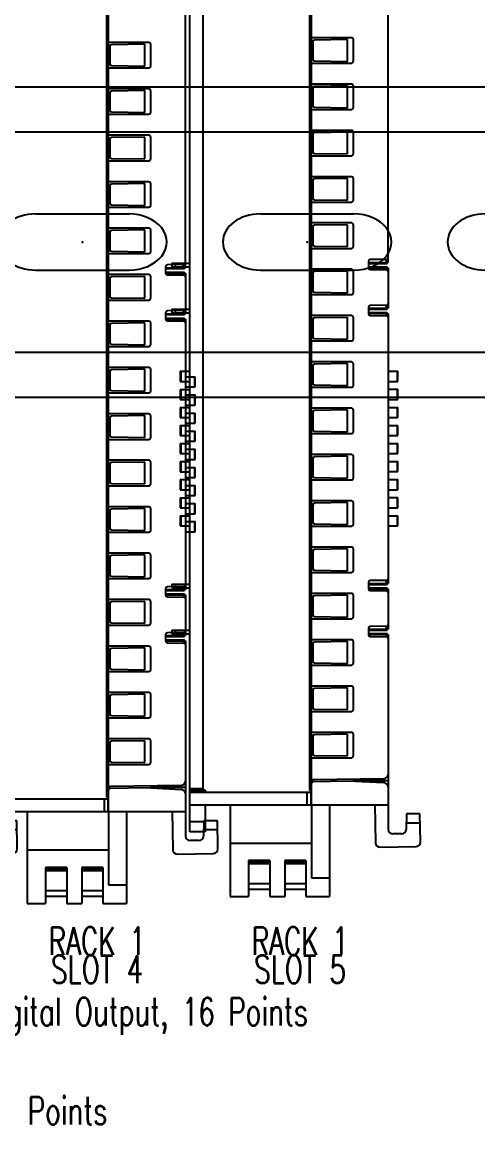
# Model space of a CAD drawing. Header units: inches. Extents: x 0.1 to 89.7, y 0.1 to 57.6.
# Drawn here: x 80.822 to 82.836, y 29.772 to 34.684 of the extents above; entities that cross this region are included whole.
import ezdxf
from ezdxf.enums import TextEntityAlignment as Align

# ---------------------------------------------------------------- set-up
doc = ezdxf.new("R2010")
doc.units = ezdxf.units.IN
doc.header["$MEASUREMENT"] = 0
doc.layers.add('PDESC', color=142, linetype='Continuous')
doc.layers.add('PSYMS', color=7, linetype='Continuous')
doc.styles.get("Standard").update_dxf_attribs({"font": 'arial.ttf'})
doc.styles.add('WD', font='romans.shx', dxfattribs={"height": 0.185})

# ---------------------------------------------------------------- blocks, each defined once
blk = doc.blocks.new('5069_OB16')
at = {"color": 7, "linetype": 'Continuous', "lineweight": 25}
for p, q in [((0.8997, 2.4571), (0.8997, 5.1388)), ((0.544, 0.0656), (0.544, 4.0722)), ((0.5522, 0.0002), (0.5522, 4.0722)), ((0.7344, 3.4745), (0.5522, 3.4745)), ((0.716, 3.4665), (0.5655, 3.4639)), ((0.716, 3.3675), (0.716, 3.4665)), ((0.7426, 3.3678), (0.7426, 3.4663)), ((0.5575, 3.4557), (0.5575, 3.3783)), ((0.5655, 3.3701), (0.716, 3.3675)), ((0.5522, 3.3596), (0.7344, 3.3596)), ((0.7344, 3.2648), (0.5522, 3.2648)), ((0.5575, 3.246), (0.5575, 3.1686)), ((0.716, 3.2568), (0.5655, 3.2542)), ((0.716, 3.1578), (0.716, 3.2568)), ((0.7426, 3.158), (0.7426, 3.2566)), ((0.5522, 3.1499), (0.7344, 3.1499)), ((0.5655, 3.1604), (0.716, 3.1578)), ((0.7344, 3.0551), (0.5522, 3.0551)), ((0.5575, 3.0363), (0.5575, 2.9589)), ((0.716, 3.0471), (0.5655, 3.0445)), ((0.716, 2.9481), (0.716, 3.0471)), ((0.7426, 2.9483), (0.7426, 3.0469)), ((0.5522, 2.9401), (0.7344, 2.9401)), ((0.5655, 2.9507), (0.716, 2.9481)), ((0.7344, 2.8453), (0.5522, 2.8453)), ((0.5575, 2.8266), (0.5575, 2.7492)), ((0.716, 2.8374), (0.5655, 2.8348)), ((0.716, 2.7384), (0.716, 2.8374)), ((0.7426, 2.7386), (0.7426, 2.8372)), ((0.5522, 2.7304), (0.7344, 2.7304)), ((0.5655, 2.741), (0.716, 2.7384)), ((0.7344, 2.6356), (0.5522, 2.6356)), ((0.5575, 2.6169), (0.5575, 2.5395)), ((0.716, 2.6277), (0.5655, 2.6251)), ((0.716, 2.5287), (0.716, 2.6277)), ((0.7426, 2.5289), (0.7426, 2.6274)), ((0.5522, 2.5207), (0.7344, 2.5207)), ((0.5655, 2.5313), (0.716, 2.5287)), ((0.8097, 2.4613), (0.8097, 2.4324)), ((0.8916, 2.4708), (0.8178, 2.4695)), ((0.8878, 2.4707), (0.8941, 2.4571)), ((0.7344, 2.4259), (0.5522, 2.4259)), ((0.716, 2.418), (0.5655, 2.4153)), ((0.716, 2.3189), (0.716, 2.418)), ((0.7426, 2.3192), (0.7426, 2.4177)), ((0.8097, 2.4571), (0.8997, 2.4571)), ((0.8097, 2.4528), (0.8957, 2.4528)), ((0.8097, 2.4372), (0.8957, 2.4372)), ((0.8097, 2.4329), (0.8997, 2.4329)), ((0.8178, 2.4242), (0.8916, 2.4229)), ((0.8941, 2.4329), (0.8895, 2.423)), ((0.8957, 2.4528), (0.8957, 2.4571)), ((0.8957, 2.4329), (0.8957, 2.4372)), ((0.8997, 2.4329), (0.8997, 2.2494)), ((0.5575, 2.4072), (0.5575, 2.3297)), ((0.5522, 2.311), (0.7344, 2.311)), ((0.5655, 2.3216), (0.716, 2.3189)), ((0.8916, 2.2631), (0.8178, 2.2618)), ((0.8878, 2.263), (0.8941, 2.2494)), ((0.7344, 2.2162), (0.5522, 2.2162)), ((0.8097, 2.2536), (0.8097, 2.2247)), ((0.8097, 2.2494), (0.8997, 2.2494)), ((0.8097, 2.2451), (0.8957, 2.2451)), ((0.8097, 2.2296), (0.8957, 2.2296)), ((0.8097, 2.2253), (0.8997, 2.2253)), ((0.8178, 2.2165), (0.8916, 2.2153)), ((0.8941, 2.2253), (0.8895, 2.2153)), ((0.8957, 2.2451), (0.8957, 2.2494)), ((0.8957, 2.2253), (0.8957, 2.2296)), ((0.8997, 2.2253), (0.8997, 1.0034)), ((0.5575, 2.1974), (0.5575, 2.12)), ((0.716, 2.2082), (0.5655, 2.2056)), ((0.716, 2.1092), (0.716, 2.2082)), ((0.7426, 2.1095), (0.7426, 2.208)), ((0.5655, 2.1118), (0.716, 2.1092)), ((0.5522, 2.1013), (0.7344, 2.1013)), ((0.7344, 2.0065), (0.5522, 2.0065)), ((0.5575, 1.9877), (0.5575, 1.9103)), ((0.716, 1.9985), (0.5655, 1.9959)), ((0.716, 1.8995), (0.716, 1.9985)), ((0.7426, 1.8997), (0.7426, 1.9983)), ((0.8997, 1.964), (0.9434, 1.964)), ((0.9399, 1.964), (0.9399, 1.9183)), ((0.9434, 1.9183), (0.9434, 1.964)), ((0.8997, 1.9183), (0.9434, 1.9183)), ((0.5522, 1.8916), (0.7344, 1.8916)), ((0.5655, 1.9021), (0.716, 1.8995)), ((0.8997, 1.8823), (0.9434, 1.8823)), ((0.9399, 1.8823), (0.9399, 1.8365)), ((0.9434, 1.8365), (0.9434, 1.8823)), ((0.8997, 1.8365), (0.9434, 1.8365)), ((0.7344, 1.7968), (0.5522, 1.7968)), ((0.5575, 1.778), (0.5575, 1.7006)), ((0.716, 1.7888), (0.5655, 1.7862)), ((0.716, 1.6898), (0.716, 1.7888)), ((0.7426, 1.69), (0.7426, 1.7886)), ((0.8997, 1.8005), (0.9434, 1.8005)), ((0.9399, 1.8005), (0.9399, 1.7547)), ((0.9434, 1.7547), (0.9434, 1.8005)), ((0.8997, 1.7547), (0.9434, 1.7547)), ((0.8997, 1.7188), (0.9434, 1.7188)), ((0.9399, 1.7188), (0.9399, 1.673)), ((0.9434, 1.673), (0.9434, 1.7188)), ((0.5522, 1.6818), (0.7344, 1.6818)), ((0.5655, 1.6924), (0.716, 1.6898)), ((0.8997, 1.673), (0.9434, 1.673)), ((0.8997, 1.637), (0.9434, 1.637)), ((0.9399, 1.637), (0.9399, 1.5912)), ((0.9434, 1.5912), (0.9434, 1.637)), ((0.7344, 1.587), (0.5522, 1.587)), ((0.5575, 1.5683), (0.5575, 1.4909)), ((0.716, 1.5791), (0.5655, 1.5765)), ((0.716, 1.4801), (0.716, 1.5791)), ((0.7426, 1.4803), (0.7426, 1.5789)), ((0.8997, 1.5912), (0.9434, 1.5912)), ((0.8997, 1.5552), (0.9434, 1.5552)), ((0.8997, 1.5095), (0.9434, 1.5095)), ((0.9399, 1.5552), (0.9399, 1.5095)), ((0.9434, 1.5095), (0.9434, 1.5552)), ((0.5522, 1.4721), (0.7344, 1.4721)), ((0.5655, 1.4827), (0.716, 1.4801)), ((0.8997, 1.4735), (0.9434, 1.4735)), ((0.9399, 1.4735), (0.9399, 1.4277)), ((0.9434, 1.4277), (0.9434, 1.4735)), ((0.8997, 1.4277), (0.9434, 1.4277)), ((0.7344, 1.3773), (0.5522, 1.3773)), ((0.5575, 1.3586), (0.5575, 1.2812)), ((0.716, 1.3694), (0.5655, 1.3668)), ((0.716, 1.2704), (0.716, 1.3694)), ((0.7426, 1.2706), (0.7426, 1.3692)), ((0.8997, 1.3917), (0.9434, 1.3917)), ((0.9399, 1.3917), (0.9399, 1.3459)), ((0.9434, 1.3459), (0.9434, 1.3917)), ((0.8997, 1.3459), (0.9434, 1.3459)), ((0.8997, 1.31), (0.9434, 1.31)), ((0.9399, 1.31), (0.9399, 1.2642)), ((0.9434, 1.2642), (0.9434, 1.31)), ((0.5522, 1.2624), (0.7344, 1.2624)), ((0.5655, 1.273), (0.716, 1.2704)), ((0.8997, 1.2642), (0.9434, 1.2642)), ((0.7344, 1.1676), (0.5522, 1.1676)), ((0.716, 1.1597), (0.5655, 1.157)), ((0.716, 1.0606), (0.716, 1.1597)), ((0.7426, 1.0609), (0.7426, 1.1594)), ((0.5575, 1.1489), (0.5575, 1.0714)), ((0.5655, 1.0633), (0.716, 1.0606)), ((0.5522, 1.0527), (0.7344, 1.0527)), ((0.8097, 1.0076), (0.8097, 0.9787)), ((0.8916, 1.0171), (0.8178, 1.0158)), ((0.8878, 1.017), (0.8941, 1.0034)), ((0.7344, 0.9579), (0.5522, 0.9579)), ((0.8097, 1.0034), (0.8997, 1.0034)), ((0.8097, 0.9991), (0.8957, 0.9991)), ((0.8097, 0.9835), (0.8957, 0.9835)), ((0.8097, 0.9792), (0.8997, 0.9792)), ((0.8178, 0.9705), (0.8916, 0.9692)), ((0.8941, 0.9792), (0.8895, 0.9693)), ((0.8957, 0.9991), (0.8957, 1.0034)), ((0.8957, 0.9792), (0.8957, 0.9835)), ((0.8997, 0.9792), (0.8997, 0.7957)), ((0.5575, 0.9392), (0.5575, 0.8617)), ((0.716, 0.95), (0.5655, 0.9473)), ((0.716, 0.8509), (0.716, 0.95)), ((0.7426, 0.8512), (0.7426, 0.9497)), ((0.5655, 0.8536), (0.716, 0.8509)), ((0.5522, 0.843), (0.7344, 0.843)), ((0.8916, 0.8094), (0.8178, 0.8081)), ((0.8878, 0.8093), (0.8941, 0.7957)), ((0.8097, 0.7999), (0.8097, 0.771)), ((0.8097, 0.7957), (0.8997, 0.7957)), ((0.8097, 0.7914), (0.8957, 0.7914)), ((0.8097, 0.7759), (0.8957, 0.7759)), ((0.8097, 0.7716), (0.8997, 0.7716)), ((0.8178, 0.7628), (0.8916, 0.7616)), ((0.8941, 0.7716), (0.8895, 0.7616)), ((0.8957, 0.7914), (0.8957, 0.7957)), ((0.8957, 0.7716), (0.8957, 0.7759)), ((0.8997, 0.7716), (0.8997, -0.1102)), ((0.7344, 0.7482), (0.5522, 0.7482)), ((0.5575, 0.7294), (0.5575, 0.652)), ((0.716, 0.7402), (0.5655, 0.7376)), ((0.716, 0.6412), (0.716, 0.7402)), ((0.7426, 0.6414), (0.7426, 0.74)), ((0.5522, 0.6333), (0.7344, 0.6333)), ((0.5655, 0.6438), (0.716, 0.6412)), ((0.7344, 0.5385), (0.5522, 0.5385)), ((0.5575, 0.5197), (0.5575, 0.4423)), ((0.716, 0.5305), (0.5655, 0.5279)), ((0.716, 0.4315), (0.716, 0.5305)), ((0.7426, 0.4317), (0.7426, 0.5303)), ((0.5522, 0.4236), (0.7344, 0.4236)), ((0.5655, 0.4341), (0.716, 0.4315)), ((0.7344, 0.3288), (0.5522, 0.3288)), ((0.5575, 0.31), (0.5575, 0.2326)), ((0.716, 0.3208), (0.5655, 0.3182)), ((0.716, 0.2218), (0.716, 0.3208)), ((0.7426, 0.222), (0.7426, 0.3206)), ((0.5522, 0.2138), (0.7344, 0.2138)), ((0.5655, 0.2244), (0.716, 0.2218)), ((0.8796, 0.1189), (0.56, 0.1133)), ((0.5602, 0.1068), (0.7174, 0.1095)), ((0.7174, 0.1095), (0.8803, 0.101)), ((0.7426, 0.1165), (0.7426, 0.1093)), ((0.8997, 0.1093), (0.7426, 0.1093)), ((0.0003, 0.0578), (0.5505, 0.0578)), ((0.5318, 0.0578), (0.5318, 0.0002)), ((0.5522, 0.0656), (0.544, 0.0656)), ((0.5505, 0.0002), (0.5505, 0.0578)), ((0.0003, 0.0002), (0.8997, 0.0002)), ((0.1843, 0.0002), (0.1843, -0.4148)), ((0.5518, 0.0002), (0.5518, -0.3305)), ((0.6335, 0.0002), (0.6335, -0.4148)), ((0.8396, 0.0002), (0.8426, -0.1715)), ((0.9824, -0.0407), (0.9811, -0.1106)), ((1.0435, -0.0407), (0.9824, -0.0407)), ((1.0457, -0.168), (1.0435, -0.0407)), ((1.0442, -0.0824), (0.9816, -0.0824)), ((0.9607, -0.1307), (0.9201, -0.1307)), ((0.1843, -0.1728), (0.5518, -0.1728)), ((0.8634, -0.1916), (1.0256, -0.1888)), ((0.2675, -0.2523), (0.2675, -0.4148)), ((0.3627, -0.2523), (0.2675, -0.2523)), ((0.3627, -0.2573), (0.2675, -0.2573)), ((0.3627, -0.2671), (0.2675, -0.2671)), ((0.3627, -0.2523), (0.3627, -0.4148)), ((0.431, -0.2523), (0.431, -0.4148)), ((0.5262, -0.2523), (0.431, -0.2523)), ((0.5262, -0.2573), (0.431, -0.2573)), ((0.5262, -0.2671), (0.431, -0.2671)), ((0.5262, -0.2523), (0.5262, -0.4148)), ((0.5518, -0.3305), (0.6335, -0.3305)), ((0.2675, -0.3555), (0.3627, -0.3555)), ((0.3627, -0.3823), (0.2675, -0.3823)), ((0.431, -0.3555), (0.5262, -0.3555)), ((0.5262, -0.3823), (0.431, -0.3823)), ((0.1843, -0.4148), (0.2675, -0.4148)), ((0.3627, -0.4148), (0.431, -0.4148)), ((0.5262, -0.4148), (0.6335, -0.4148))]:
    blk.add_line(p, q, dxfattribs=at)
for centre, radius, start, end in [((0.7344, 3.4663), 0.00818, 360, 90), ((0.5656, 3.4557), 0.00818, 91, 180), ((0.5656, 3.3783), 0.00818, 180, 269), ((0.7344, 3.3678), 0.00818, 270, 0), ((0.7344, 3.2566), 0.00818, 360, 90), ((0.5656, 3.246), 0.00818, 91, 180), ((0.5656, 3.1686), 0.00818, 180, 269), ((0.7344, 3.158), 0.00818, 270, 0), ((0.5656, 3.0363), 0.00818, 91, 180), ((0.7344, 3.0469), 0.00818, 360, 90), ((0.5656, 2.9589), 0.00818, 180, 269), ((0.7344, 2.9483), 0.00818, 270, 0), ((0.5656, 2.8266), 0.00818, 91, 180), ((0.7344, 2.8372), 0.00818, 360, 90), ((0.5656, 2.7492), 0.00818, 180, 269), ((0.7344, 2.7386), 0.00818, 270, 0), ((0.5656, 2.6169), 0.00818, 91, 180), ((0.7344, 2.6274), 0.00818, 360, 90), ((0.5656, 2.5395), 0.00818, 180, 269), ((0.7344, 2.5289), 0.00818, 270, 0), ((0.8179, 2.4613), 0.00818, 91, 180), ((0.8915, 2.4789), 0.00818, 271, 0), ((0.5656, 2.4072), 0.00818, 91, 180), ((0.7344, 2.4177), 0.00818, 0, 90), ((0.8179, 2.4324), 0.00818, 180, 269), ((0.8915, 2.4148), 0.00818, 0, 89), ((0.5656, 2.3297), 0.00818, 180, 269), ((0.7344, 2.3192), 0.00818, 270, 360), ((0.8179, 2.2536), 0.00818, 91, 180), ((0.8915, 2.2713), 0.00818, 271, 360), ((0.7344, 2.208), 0.00818, 0, 90), ((0.8179, 2.2247), 0.00818, 180, 269), ((0.8915, 2.2071), 0.00818, 0, 89), ((0.5656, 2.1974), 0.00818, 91, 180), ((0.5656, 2.12), 0.00818, 180, 269), ((0.7344, 2.1095), 0.00818, 270, 360), ((0.5656, 1.9877), 0.00818, 91, 180), ((0.7344, 1.9983), 0.00818, 360, 90), ((0.5656, 1.9103), 0.00818, 180, 269), ((0.7344, 1.8997), 0.00818, 270, 360), ((0.5656, 1.778), 0.00818, 91, 180), ((0.7344, 1.7886), 0.00818, 360, 90), ((0.5656, 1.7006), 0.00818, 180, 269), ((0.7344, 1.69), 0.00818, 270, 0), ((0.5656, 1.5683), 0.00818, 91, 180), ((0.7344, 1.5789), 0.00818, 0, 90), ((0.5656, 1.4909), 0.00818, 180, 269), ((0.7344, 1.4803), 0.00818, 270, 0), ((0.5656, 1.3586), 0.00818, 91, 180), ((0.7344, 1.3692), 0.00818, 0, 90), ((0.5656, 1.2812), 0.00818, 180, 269), ((0.7344, 1.2706), 0.00818, 270, 360), ((0.5656, 1.1489), 0.00818, 91, 180), ((0.7344, 1.1594), 0.00818, 0, 90), ((0.5656, 1.0714), 0.00818, 180, 269), ((0.7344, 1.0609), 0.00818, 270, 0), ((0.8179, 1.0076), 0.00818, 91, 180), ((0.8915, 1.0252), 0.00818, 271, 360), ((0.7344, 0.9497), 0.00818, 0, 90), ((0.8179, 0.9787), 0.00818, 180, 269), ((0.8915, 0.961), 0.00818, 0, 89), ((0.5656, 0.9392), 0.00818, 91, 180), ((0.5656, 0.8617), 0.00818, 180, 269), ((0.7344, 0.8512), 0.00818, 270, 0), ((0.8179, 0.7999), 0.00818, 91, 180), ((0.8915, 0.8176), 0.00818, 271, 0), ((0.8179, 0.771), 0.00818, 180, 269), ((0.8915, 0.7534), 0.00818, 0, 89), ((0.5656, 0.7294), 0.00818, 91, 180), ((0.7344, 0.74), 0.00818, 0, 90), ((0.5656, 0.652), 0.00818, 180, 269), ((0.7344, 0.6414), 0.00818, 270, 0), ((0.5656, 0.5197), 0.00818, 91, 180), ((0.7344, 0.5303), 0.00818, 0, 90), ((0.5656, 0.4423), 0.00818, 180, 269), ((0.7344, 0.4317), 0.00818, 270, 0), ((0.5656, 0.31), 0.00818, 91, 180), ((0.7344, 0.3206), 0.00818, 0, 90), ((0.5656, 0.2326), 0.00818, 180, 269), ((0.7344, 0.222), 0.00818, 270, 0), ((0.5604, 0.0929), 0.0204, 91, 113.5782), ((0.5604, 0.0986), 0.00818, 91, 180), ((0.8792, 0.1394), 0.0204, 271, 0), ((0.8792, 0.0806), 0.0204, 0, 87), ((0.9201, -0.1102), 0.0204, 180, 270), ((0.9607, -0.1102), 0.0204, 270, 359), ((0.863, -0.1712), 0.0204, 181, 271), ((1.0253, -0.1684), 0.0204, 271, 1)]:
    blk.add_arc(centre, radius, start, end, dxfattribs=at)
at = {"style": 'WD', "width": 0.7}
for tag, p in [('LOC', (0.4229, 5.875)), ('INST', (0.5, 4.625)), ('XREF', (0.5, 4.3037)), ('DESC1', (0.5, -0.6342)), ('DESC2', (0.5, -0.7904)), ('DESC3', (0.5, -0.9383))]:
    blk.add_attdef(tag, text='', height=0.125, dxfattribs=at).set_placement(p, align=Align.CENTER)
at = {"style": 'WD'}
blk.add_attdef('TAG1', text='', height=0.125, dxfattribs=at).set_placement((0.4229, 5.6875), align=Align.CENTER)
at = {"style": 'WD', "flags": 9}
blk.add_attdef('FAMILY', (0.4761, 4.5725), '', height=0.01, dxfattribs=at)
for tag, p in [('MFG', (0.4992, 4.5089)), ('CAT', (0.5011, 4.5283)), ('ASSYCODE', (0.5013, 4.4915))]:
    blk.add_attdef(tag, text='', height=0.01, dxfattribs=at).set_placement(p, align=Align.CENTER)
blk = doc.blocks.new('HDINFBD8')
for p, q in [((0, 0.69), (11.25, 0.69)), ((0, 0.49), (11.25, 0.49)), ((8.2918, 0.125), (8.7082, 0.125)), ((9.2918, 0.125), (9.7082, 0.125)), ((8.2918, -0.125), (8.7082, -0.125)), ((9.2918, -0.125), (9.7082, -0.125)), ((0, -0.49), (11.25, -0.49)), ((0, -0.69), (11.25, -0.69))]:
    blk.add_line(p, q)
for centre, major_axis, start_param, end_param in [((8.2918, 0), (-0.1668, 0), -1.570796, 1.570794), ((8.7082, 0), (0.1668, 0), 4.712386, 7.853986), ((9.2918, 0), (-0.1668, 0), -1.570796, 1.570794), ((9.7082, 0), (0.1668, 0), 4.712386, 7.853986), ((10.2918, 0), (-0.1668, 0), -1.570796, 1.570794)]:
    blk.add_ellipse(centre, major_axis=major_axis, ratio=0.749429, start_param=start_param, end_param=end_param)
for p in [(8.5, 0), (9.5, 0)]:
    blk.add_point(p)
at = {"flags": 11}
for p in [(0.5, 0), (10.5, 0)]:
    blk.add_attdef('NC', text='', height=0.01, rotation=270, dxfattribs=at).set_placement(p, align=Align.MIDDLE)
blk = doc.blocks.new('AB_5069_IB_16')
at = {"color": 7, "linetype": 'Continuous', "lineweight": 25}
for p, q in [((-0.0004, 0.368), (-0.0004, 7.013)), ((1.1328, 3.6183), (1.1328, 6.9973)), ((0.0769, 0.606), (0.0769, 5.6534)), ((0.6847, 0.605), (0.6847, 5.6534)), ((0.695, 0.5226), (0.695, 5.6534)), ((0.9246, 4.9002), (0.695, 4.9002)), ((0.9014, 4.8902), (0.7118, 4.8869)), ((0.9014, 4.7654), (0.9014, 4.8902)), ((0.9349, 4.7657), (0.9349, 4.8899)), ((0.7017, 4.8766), (0.7017, 4.7791)), ((0.7118, 4.7688), (0.9014, 4.7654)), ((0.695, 4.7554), (0.9246, 4.7554)), ((0.9246, 4.636), (0.695, 4.636)), ((0.7017, 4.6124), (0.7017, 4.5148)), ((0.9014, 4.626), (0.7118, 4.6227)), ((0.9014, 4.5012), (0.9014, 4.626)), ((0.9349, 4.5015), (0.9349, 4.6257)), ((0.7118, 4.5045), (0.9014, 4.5012)), ((0.695, 4.4912), (0.9246, 4.4912)), ((0.9246, 4.3717), (0.695, 4.3717)), ((0.7017, 4.3481), (0.7017, 4.2506)), ((0.9014, 4.3617), (0.7118, 4.3584)), ((0.9014, 4.237), (0.9014, 4.3617)), ((0.9349, 4.2373), (0.9349, 4.3614)), ((0.695, 4.2269), (0.9246, 4.2269)), ((0.7118, 4.2403), (0.9014, 4.237)), ((0.9246, 4.1075), (0.695, 4.1075)), ((0.7017, 4.0839), (0.7017, 3.9863)), ((0.9014, 4.0975), (0.7118, 4.0942)), ((0.9014, 3.9727), (0.9014, 4.0975)), ((0.9349, 3.973), (0.9349, 4.0972)), ((0.695, 3.9627), (0.9246, 3.9627)), ((0.7118, 3.976), (0.9014, 3.9727)), ((0.9246, 3.8433), (0.695, 3.8433)), ((0.7017, 3.8196), (0.7017, 3.7221)), ((0.9014, 3.8332), (0.7118, 3.8299)), ((0.9014, 3.7085), (0.9014, 3.8332)), ((0.9349, 3.7088), (0.9349, 3.833)), ((0.695, 3.6985), (0.9246, 3.6985)), ((0.7118, 3.7118), (0.9014, 3.7085)), ((1.0195, 3.6236), (1.0195, 3.5872)), ((1.0195, 3.6183), (1.1328, 3.6183)), ((1.1227, 3.6355), (1.0296, 3.6339)), ((1.1178, 3.6354), (1.1258, 3.6183)), ((1.1278, 3.6129), (1.1278, 3.6183)), ((-0.1024, 3.6131), (-0.0004, 3.6131)), ((-0.1024, 3.6131), (-0.1024, 3.5925)), ((-0.1024, 3.5925), (-0.0004, 3.5925)), ((-0.0828, 3.6131), (-0.0828, 3.5925)), ((0.9246, 3.579), (0.695, 3.579)), ((0.7017, 3.5554), (0.7017, 3.4578)), ((0.9014, 3.569), (0.7118, 3.5657)), ((0.9014, 3.4442), (0.9014, 3.569)), ((0.9349, 3.4445), (0.9349, 3.5687)), ((1.0195, 3.6129), (1.1278, 3.6129)), ((1.0195, 3.5933), (1.1278, 3.5933)), ((1.0195, 3.5879), (1.1328, 3.5879)), ((1.0296, 3.5769), (1.1227, 3.5753)), ((1.1258, 3.5879), (1.12, 3.5753)), ((1.1278, 3.5879), (1.1278, 3.5933)), ((1.1328, 3.5879), (1.1328, 3.3566)), ((0.695, 3.4342), (0.9246, 3.4342)), ((0.7118, 3.4475), (0.9014, 3.4442)), ((1.0195, 3.3619), (1.0195, 3.3255)), ((1.1227, 3.3739), (1.0296, 3.3722)), ((1.1178, 3.3738), (1.1258, 3.3566)), ((-0.1024, 3.3514), (-0.1024, 3.3308)), ((-0.1024, 3.3514), (-0.0004, 3.3514)), ((-0.1024, 3.3308), (-0.0004, 3.3308)), ((-0.0828, 3.3514), (-0.0828, 3.3308)), ((0.9246, 3.3148), (0.695, 3.3148)), ((0.9014, 3.3048), (0.7118, 3.3015)), ((0.9014, 3.18), (0.9014, 3.3048)), ((0.9349, 3.1803), (0.9349, 3.3045)), ((1.0195, 3.3566), (1.1328, 3.3566)), ((1.0195, 3.3512), (1.1278, 3.3512)), ((1.0195, 3.3316), (1.1278, 3.3316)), ((1.0195, 3.3262), (1.1328, 3.3262)), ((1.0296, 3.3152), (1.1227, 3.3136)), ((1.1258, 3.3262), (1.12, 3.3136)), ((1.1278, 3.3512), (1.1278, 3.3566)), ((1.1278, 3.3262), (1.1278, 3.3316)), ((1.1328, 3.3262), (1.1328, 1.7866)), ((0.7017, 3.2912), (0.7017, 3.1936)), ((0.7118, 3.1833), (0.9014, 3.18)), ((0.695, 3.17), (0.9246, 3.17)), ((0.9246, 3.0505), (0.695, 3.0505)), ((-0.0555, 2.9968), (-0.0004, 2.9968)), ((-0.0555, 2.9968), (-0.0555, 2.9391)), ((-0.051, 2.9968), (-0.051, 2.9391)), ((0.7017, 3.0269), (0.7017, 2.9294)), ((0.9014, 3.0405), (0.7118, 3.0372)), ((0.9014, 2.9158), (0.9014, 3.0405)), ((0.9349, 2.916), (0.9349, 3.0402)), ((1.1328, 2.9971), (1.1879, 2.9971)), ((1.1835, 2.9971), (1.1835, 2.9394)), ((1.1879, 2.9394), (1.1879, 2.9971)), ((-0.0555, 2.9391), (-0.0004, 2.9391)), ((0.7118, 2.9191), (0.9014, 2.9158)), ((1.1328, 2.9394), (1.1879, 2.9394)), ((-0.0555, 2.8938), (-0.0004, 2.8938)), ((-0.0555, 2.8938), (-0.0555, 2.8361)), ((-0.051, 2.8938), (-0.051, 2.8361)), ((0.695, 2.9057), (0.9246, 2.9057)), ((1.1328, 2.894), (1.1879, 2.894)), ((1.1835, 2.894), (1.1835, 2.8364)), ((1.1879, 2.8364), (1.1879, 2.894)), ((-0.0555, 2.8361), (-0.0004, 2.8361)), ((1.1328, 2.8364), (1.1879, 2.8364)), ((1.1328, 2.791), (1.1879, 2.791)), ((1.1835, 2.791), (1.1835, 2.7333)), ((1.1879, 2.7333), (1.1879, 2.791)), ((-0.0555, 2.7908), (-0.0004, 2.7908)), ((-0.0555, 2.7908), (-0.0555, 2.7331)), ((-0.0555, 2.7331), (-0.0004, 2.7331)), ((-0.051, 2.7908), (-0.051, 2.7331)), ((0.9246, 2.7863), (0.695, 2.7863)), ((0.7017, 2.7627), (0.7017, 2.6651)), ((0.9014, 2.7763), (0.7118, 2.773)), ((0.9014, 2.6515), (0.9014, 2.7763)), ((0.9349, 2.6518), (0.9349, 2.776)), ((1.1328, 2.7333), (1.1879, 2.7333)), ((-0.0555, 2.6878), (-0.0004, 2.6878)), ((-0.0555, 2.6878), (-0.0555, 2.6301)), ((-0.051, 2.6878), (-0.051, 2.6301)), ((1.1328, 2.688), (1.1879, 2.688)), ((1.1835, 2.688), (1.1835, 2.6303)), ((1.1879, 2.6303), (1.1879, 2.688)), ((-0.0555, 2.6301), (-0.0004, 2.6301)), ((0.695, 2.6415), (0.9246, 2.6415)), ((0.7118, 2.6548), (0.9014, 2.6515)), ((1.1328, 2.6303), (1.1879, 2.6303)), ((-0.0555, 2.5847), (-0.0004, 2.5847)), ((-0.0555, 2.5847), (-0.0555, 2.527)), ((-0.051, 2.5847), (-0.051, 2.527)), ((1.1328, 2.585), (1.1879, 2.585)), ((1.1835, 2.585), (1.1835, 2.5273)), ((1.1879, 2.5273), (1.1879, 2.585)), ((-0.0555, 2.527), (-0.0004, 2.527)), ((-0.0555, 2.4817), (-0.0004, 2.4817)), ((-0.0555, 2.4817), (-0.0555, 2.424)), ((-0.051, 2.4817), (-0.051, 2.424)), ((0.9246, 2.5221), (0.695, 2.5221)), ((0.7017, 2.4984), (0.7017, 2.4009)), ((0.9014, 2.512), (0.7118, 2.5087)), ((0.9014, 2.3873), (0.9014, 2.512)), ((0.9349, 2.3876), (0.9349, 2.5117)), ((1.1328, 2.5273), (1.1879, 2.5273)), ((1.1328, 2.482), (1.1879, 2.482)), ((1.1835, 2.482), (1.1835, 2.4243)), ((1.1879, 2.4243), (1.1879, 2.482)), ((-0.0555, 2.424), (-0.0004, 2.424)), ((1.1328, 2.4243), (1.1879, 2.4243)), ((-0.0555, 2.3787), (-0.0004, 2.3787)), ((-0.0555, 2.3787), (-0.0555, 2.321)), ((-0.051, 2.3787), (-0.051, 2.321)), ((0.695, 2.3773), (0.9246, 2.3773)), ((0.7118, 2.3906), (0.9014, 2.3873)), ((1.1328, 2.379), (1.1879, 2.379)), ((1.1835, 2.379), (1.1835, 2.3213)), ((1.1879, 2.3213), (1.1879, 2.379)), ((-0.0555, 2.321), (-0.0004, 2.321)), ((1.1328, 2.3213), (1.1879, 2.3213)), ((-0.0555, 2.2757), (-0.0004, 2.2757)), ((-0.0555, 2.2757), (-0.0555, 2.218)), ((-0.051, 2.2757), (-0.051, 2.218)), ((0.9246, 2.2578), (0.695, 2.2578)), ((0.7017, 2.2342), (0.7017, 2.1366)), ((0.9014, 2.2478), (0.7118, 2.2445)), ((0.9014, 2.123), (0.9014, 2.2478)), ((0.9349, 2.1233), (0.9349, 2.2475)), ((1.1328, 2.2759), (1.1879, 2.2759)), ((1.1835, 2.2759), (1.1835, 2.2183)), ((1.1879, 2.2183), (1.1879, 2.2759)), ((-0.0555, 2.218), (-0.0004, 2.218)), ((-0.0555, 2.1729), (-0.0004, 2.1729)), ((-0.0555, 2.1729), (-0.0555, 2.1152)), ((-0.051, 2.1729), (-0.051, 2.1152)), ((1.1328, 2.2183), (1.1879, 2.2183)), ((1.1328, 2.1729), (1.1879, 2.1729)), ((1.1835, 2.1729), (1.1835, 2.1152)), ((1.1879, 2.1152), (1.1879, 2.1729)), ((-0.0555, 2.1152), (-0.0004, 2.1152)), ((0.695, 2.113), (0.9246, 2.113)), ((0.7118, 2.1263), (0.9014, 2.123)), ((1.1328, 2.1152), (1.1879, 2.1152)), ((0.9246, 1.9936), (0.695, 1.9936)), ((0.7017, 1.9699), (0.7017, 1.8724)), ((0.9014, 1.9836), (0.7118, 1.9803)), ((0.9014, 1.8588), (0.9014, 1.9836)), ((0.9349, 1.8591), (0.9349, 1.9833)), ((0.695, 1.8488), (0.9246, 1.8488)), ((0.7118, 1.8621), (0.9014, 1.8588)), ((-0.1024, 1.7815), (-0.0004, 1.7815)), ((-0.1024, 1.7815), (-0.1024, 1.7609)), ((-0.0828, 1.7815), (-0.0828, 1.7609)), ((1.0195, 1.7919), (1.0195, 1.7555)), ((1.0195, 1.7866), (1.1328, 1.7866)), ((1.0195, 1.7812), (1.1278, 1.7812)), ((1.1227, 1.8039), (1.0296, 1.8022)), ((1.1178, 1.8038), (1.1258, 1.7866)), ((1.1278, 1.7812), (1.1278, 1.7866)), ((-0.1024, 1.7609), (-0.0004, 1.7609)), ((0.9246, 1.7293), (0.695, 1.7293)), ((0.9014, 1.7193), (0.7118, 1.716)), ((0.9014, 1.5945), (0.9014, 1.7193)), ((0.9349, 1.5948), (0.9349, 1.719)), ((1.0195, 1.7616), (1.1278, 1.7616)), ((1.0195, 1.7562), (1.1328, 1.7562)), ((1.0296, 1.7452), (1.1227, 1.7436)), ((1.1258, 1.7562), (1.12, 1.7436)), ((1.1278, 1.7562), (1.1278, 1.7616)), ((1.1328, 1.7562), (1.1328, 1.5249)), ((0.7017, 1.7057), (0.7017, 1.6082)), ((0.7118, 1.5979), (0.9014, 1.5945)), ((0.695, 1.5845), (0.9246, 1.5845)), ((1.0195, 1.5303), (1.0195, 1.4939)), ((1.0195, 1.5249), (1.1328, 1.5249)), ((1.1227, 1.5422), (1.0296, 1.5406)), ((1.1178, 1.5421), (1.1258, 1.5249)), ((1.1278, 1.5195), (1.1278, 1.5249)), ((-0.1024, 1.5198), (-0.0004, 1.5198)), ((-0.1024, 1.5198), (-0.1024, 1.4992)), ((-0.1024, 1.4992), (-0.0004, 1.4992)), ((-0.0828, 1.5198), (-0.0828, 1.4992)), ((0.9246, 1.4651), (0.695, 1.4651)), ((1.0195, 1.5195), (1.1278, 1.5195)), ((1.0195, 1.5), (1.1278, 1.5)), ((1.0195, 1.4945), (1.1328, 1.4945)), ((1.0296, 1.4836), (1.1227, 1.4819)), ((1.1258, 1.4945), (1.12, 1.482)), ((1.1278, 1.4945), (1.1278, 1.5)), ((1.1328, 1.4945), (1.1328, 0.3835)), ((0.7017, 1.4415), (0.7017, 1.3439)), ((0.9014, 1.4551), (0.7118, 1.4518)), ((0.9014, 1.3303), (0.9014, 1.4551)), ((0.9349, 1.3306), (0.9349, 1.4548)), ((0.7118, 1.3336), (0.9014, 1.3303)), ((0.695, 1.3203), (0.9246, 1.3203)), ((0.9246, 1.2008), (0.695, 1.2008)), ((0.7017, 1.1772), (0.7017, 1.0797)), ((0.9014, 1.1908), (0.7118, 1.1875)), ((0.9014, 1.0661), (0.9014, 1.1908)), ((0.9349, 1.0664), (0.9349, 1.1905)), ((0.695, 1.0561), (0.9246, 1.0561)), ((0.7118, 1.0694), (0.9014, 1.0661)), ((0.9246, 0.9366), (0.695, 0.9366)), ((0.7017, 0.913), (0.7017, 0.8154)), ((0.9014, 0.9266), (0.7118, 0.9233)), ((0.9014, 0.8018), (0.9014, 0.9266)), ((0.9349, 0.8021), (0.9349, 0.9263)), ((0.695, 0.7918), (0.9246, 0.7918)), ((0.7118, 0.8051), (0.9014, 0.8018)), ((1.1075, 0.6722), (0.7049, 0.6652)), ((0.7051, 0.6569), (0.9031, 0.6604)), ((0.9031, 0.6604), (1.1084, 0.6496)), ((0.9349, 0.6692), (0.9349, 0.6601)), ((1.1328, 0.6601), (0.9349, 0.6601)), ((0.0769, 0.6149), (-0.0004, 0.6149)), ((0.0872, 0.606), (-0.0004, 0.606)), ((0.0872, 0.5985), (-0.0004, 0.5985)), ((-0.0004, 0.5952), (0.6929, 0.5952)), ((0.0872, 0.606), (0.0872, 0.5952)), ((0.6693, 0.5952), (0.6693, 0.5226)), ((0.695, 0.605), (0.6847, 0.605)), ((0.6929, 0.5226), (0.6929, 0.5952)), ((-0.0004, 0.5226), (1.1328, 0.5226)), ((0.0872, 0.5226), (0.0872, 0.368)), ((0.2314, 0.5226), (0.2314, -0.0002)), ((0.6945, 0.5226), (0.6945, 0.106)), ((0.7975, 0.5226), (0.7975, -0.0002)), ((1.0571, 0.5226), (1.0609, 0.3062)), ((1.237, 0.4711), (1.2355, 0.3831)), ((1.314, 0.4711), (1.237, 0.4711)), ((1.3168, 0.3107), (1.314, 0.4711)), ((0.0872, 0.4252), (-0.0004, 0.4252)), ((1.3149, 0.4185), (1.2361, 0.4185)), ((0.0872, 0.368), (-0.0004, 0.368)), ((1.2097, 0.3577), (1.1586, 0.3577)), ((0.2314, 0.3047), (0.6945, 0.3047)), ((1.0871, 0.2809), (1.2915, 0.2845)), ((0.3362, 0.2045), (0.3362, -0.0002)), ((0.4563, 0.2045), (0.3362, 0.2045)), ((0.4563, 0.1982), (0.3362, 0.1982)), ((0.4563, 0.2045), (0.4563, -0.0002)), ((0.5423, 0.2045), (0.5423, -0.0002)), ((0.6623, 0.2045), (0.5423, 0.2045)), ((0.6623, 0.1982), (0.5423, 0.1982)), ((0.6623, 0.2045), (0.6623, -0.0002)), ((0.4563, 0.1859), (0.3362, 0.1859)), ((0.6623, 0.1859), (0.5423, 0.1859)), ((0.3362, 0.0744), (0.4563, 0.0744)), ((0.5423, 0.0744), (0.6623, 0.0744)), ((0.6945, 0.106), (0.7975, 0.106)), ((0.4563, 0.0407), (0.3362, 0.0407)), ((0.6623, 0.0407), (0.5423, 0.0407)), ((0.2314, -0.0002), (0.3362, -0.0002)), ((0.4563, -0.0002), (0.5423, -0.0002)), ((0.6623, -0.0002), (0.7975, -0.0002))]:
    blk.add_line(p, q, dxfattribs=at)
for centre, radius, start, end in [((0.712, 4.8766), 0.0103, 91, 180), ((0.9246, 4.8899), 0.0103, 360, 90), ((0.712, 4.7791), 0.0103, 180, 269), ((0.9246, 4.7657), 0.0103, 270, 0), ((0.9246, 4.6257), 0.0103, 360, 90), ((0.712, 4.6124), 0.0103, 91, 180), ((0.712, 4.5148), 0.0103, 180, 269), ((0.9246, 4.5015), 0.0103, 270, 0), ((0.712, 4.3481), 0.0103, 91, 180), ((0.9246, 4.3614), 0.0103, 360, 90), ((0.712, 4.2506), 0.0103, 180, 269), ((0.9246, 4.2373), 0.0103, 270, 0), ((0.712, 4.0839), 0.0103, 91, 180), ((0.9246, 4.0972), 0.0103, 360, 90), ((0.712, 3.9863), 0.0103, 180, 269), ((0.9246, 3.973), 0.0103, 270, 0), ((0.712, 3.8196), 0.0103, 91, 180), ((0.9246, 3.833), 0.0103, 360, 90), ((0.712, 3.7221), 0.0103, 180, 269), ((0.9246, 3.7088), 0.0103, 270, 0), ((1.0298, 3.6236), 0.0103, 91, 180), ((1.1225, 3.6458), 0.0103, 271, 0), ((0.712, 3.5554), 0.0103, 91, 180), ((0.9246, 3.5687), 0.0103, 0, 90), ((1.0298, 3.5872), 0.0103, 180, 269), ((1.1225, 3.565), 0.0103, 0, 89), ((0.712, 3.4578), 0.0103, 180, 269), ((0.9246, 3.4445), 0.0103, 270, 360), ((1.0298, 3.3619), 0.0103, 91, 180), ((1.1225, 3.3842), 0.0103, 271, 360), ((0.712, 3.2912), 0.0103, 91, 180), ((0.9246, 3.3045), 0.0103, 0, 90), ((1.0298, 3.3255), 0.0103, 180, 269), ((1.1225, 3.3033), 0.0103, 0, 89), ((0.712, 3.1936), 0.0103, 180, 269), ((0.9246, 3.1803), 0.0103, 270, 360), ((0.9246, 3.0402), 0.0103, 360, 90), ((0.712, 3.0269), 0.0103, 91, 180), ((0.712, 2.9294), 0.0103, 180, 269), ((0.9246, 2.916), 0.0103, 270, 360), ((0.712, 2.7627), 0.0103, 91, 180), ((0.9246, 2.776), 0.0103, 360, 90), ((0.712, 2.6651), 0.0103, 180, 269), ((0.9246, 2.6518), 0.0103, 270, 0), ((0.712, 2.4984), 0.0103, 91, 180), ((0.9246, 2.5117), 0.0103, 0, 90), ((0.712, 2.4009), 0.0103, 180, 269), ((0.9246, 2.3876), 0.0103, 270, 0), ((0.712, 2.2342), 0.0103, 91, 180), ((0.9246, 2.2475), 0.0103, 0, 90), ((0.712, 2.1366), 0.0103, 180, 269), ((0.9246, 2.1233), 0.0103, 270, 360), ((0.712, 1.9699), 0.0103, 91, 180), ((0.9246, 1.9833), 0.0103, 0, 90), ((0.712, 1.8724), 0.0103, 180, 269), ((0.9246, 1.8591), 0.0103, 270, 0), ((1.0298, 1.7919), 0.0103, 91, 180), ((1.1225, 1.8142), 0.0103, 271, 360), ((0.712, 1.7057), 0.0103, 91, 180), ((0.9246, 1.719), 0.0103, 0, 90), ((1.0298, 1.7555), 0.0103, 180, 269), ((1.1225, 1.7333), 0.0103, 0, 89), ((0.712, 1.6082), 0.0103, 180, 269), ((0.9246, 1.5948), 0.0103, 270, 0), ((1.0298, 1.5303), 0.0103, 91, 180), ((1.1225, 1.5525), 0.0103, 271, 0), ((0.9246, 1.4548), 0.0103, 0, 90), ((1.0298, 1.4939), 0.0103, 180, 269), ((1.1225, 1.4716), 0.0103, 0, 89), ((0.712, 1.4415), 0.0103, 91, 180), ((0.712, 1.3439), 0.0103, 180, 269), ((0.9246, 1.3306), 0.0103, 270, 0), ((0.712, 1.1772), 0.0103, 91, 180), ((0.9246, 1.1905), 0.0103, 0, 90), ((0.712, 1.0797), 0.0103, 180, 269), ((0.9246, 1.0664), 0.0103, 270, 0), ((0.712, 0.913), 0.0103, 91, 180), ((0.9246, 0.9263), 0.0103, 0, 90), ((0.712, 0.8154), 0.0103, 180, 269), ((0.9246, 0.8021), 0.0103, 270, 0), ((1.1071, 0.698), 0.0258, 271, 0), ((0.7053, 0.6394), 0.0258, 91, 113.57818), ((0.7053, 0.6466), 0.0103, 91, 180), ((1.1071, 0.6239), 0.0258, 0, 87), ((1.1586, 0.3835), 0.0258, 180, 270), ((1.2097, 0.3835), 0.0258, 270, 359), ((1.0866, 0.3067), 0.0258, 181, 271), ((1.2911, 0.3102), 0.0258, 271, 1)]:
    blk.add_arc(centre, radius, start, end, dxfattribs=at)
at = {"style": 'WD', "width": 0.7}
for tag, p in [('LOC', (0.5726, 7.9262)), ('XREF', (0.5703, 6.3512)), ('INST', (0.5703, 5.9438)), ('DESC1', (0.63, -0.2733)), ('DESC2', (0.63, -0.4702)), ('DESC3', (0.63, -0.6566))]:
    blk.add_attdef(tag, text='', height=0.1575, dxfattribs=at).set_placement(p, align=Align.CENTER)
at = {"style": 'WD'}
blk.add_attdef('TAG1', text='', height=0.1575, dxfattribs=at).set_placement((0.5726, 7.6899), align=Align.CENTER)
at = {"style": 'WD', "flags": 9}
blk.add_attdef('FAMILY', (0.5401, 6.25), '', height=0.0126, dxfattribs=at)
for tag, p in [('ASSYCODE', (0.572, 6.1479)), ('MFG', (0.5692, 6.1698)), ('CAT', (0.5717, 6.1943))]:
    blk.add_attdef(tag, text='', height=0.0126, dxfattribs=at).set_placement(p, align=Align.CENTER)

msp = doc.modelspace()

# ---------------------------------------------------------------- block references
at = {"layer": 'PSYMS'}
ref = msp.add_blockref('5069_OB16', (79.77678, 31.19515), dxfattribs=dict(at, xscale=0.9785298681468623, yscale=0.9785298681468623, zscale=0.9785298681468623))
ref.add_attrib('DESC3', '24VDC Digital Output, 16 Points', dxfattribs={"layer": 'PDESC', "height": 0.1223162, "style": 'WD', "width": 0.7}).set_placement((80.26604, 29.8125), align=Align.CENTER)
ref = msp.add_blockref('5069_OB16', (80.66357, 31.19515), dxfattribs=dict(at, xscale=0.9785298681468623, yscale=0.9785298681468623, zscale=0.9785298681468623))
ref.add_attrib('DESC1', 'RACK 1', dxfattribs={"layer": 'PDESC', "height": 0.122316, "style": 'WD', "width": 0.7}).set_placement((81.15284, 30.5625), align=Align.CENTER)
ref.add_attrib('DESC2', 'SLOT 4', dxfattribs={"layer": 'PDESC', "height": 0.122316, "style": 'WD', "width": 0.7}).set_placement((81.15284, 30.4375), align=Align.CENTER)
ref.add_attrib('DESC3', '24VDC Digital Output, 16 Points', dxfattribs={"layer": 'PDESC', "height": 0.1223162, "style": 'WD', "width": 0.7}).set_placement((81.15284, 30.25), align=Align.CENTER)
ref = msp.add_blockref('AB_5069_IB_16', (81.5625, 30.82047), dxfattribs=dict(at, xscale=0.7745024348406098, yscale=0.7745024348406098, zscale=0.7745024348406098))
ref.add_attrib('DESC1', 'RACK 1', dxfattribs={"layer": 'PDESC', "height": 0.121984, "style": 'WD', "width": 0.7}).set_placement((82.05044, 30.5625), align=Align.CENTER)
ref.add_attrib('DESC2', 'SLOT 5', dxfattribs={"layer": 'PDESC', "height": 0.121984, "style": 'WD', "width": 0.7}).set_placement((82.05044, 30.4375), align=Align.CENTER)
at = {"layer": 'PSYMS', "xscale": 0.9935880310615606, "yscale": 0.9935880310615606, "zscale": 0.9935880310615606}
msp.add_blockref('HDINFBD8', (72.64257, 33.71297), dxfattribs=at)

doc.saveas('drawing.dxf')
